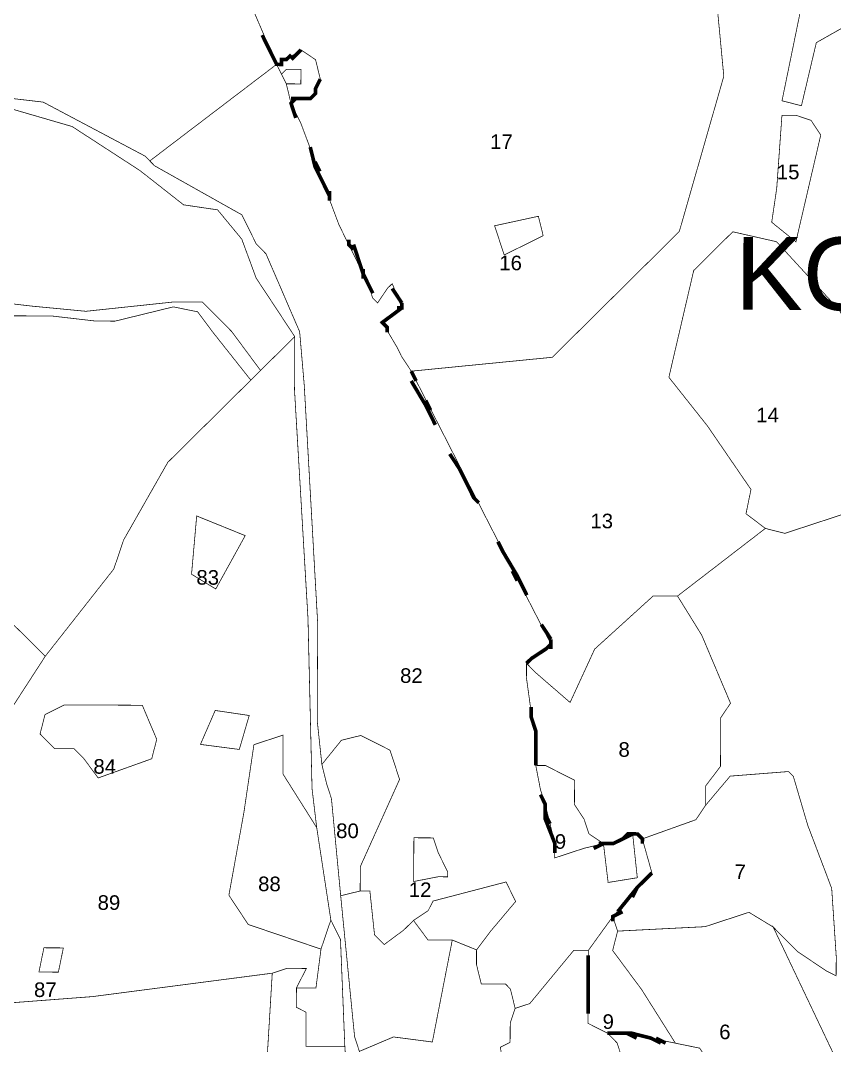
# Model space of a CAD drawing. Header units: metres. Extents: x 318080 to 326887, y 1838772 to 1852662.
# Drawn here: x 322569 to 323244, y 1851085 to 1851936 of the extents above; entities that cross this region are included whole.
import ezdxf

# ---------------------------------------------------------------- set-up
doc = ezdxf.new("R2010")
doc.units = ezdxf.units.M
doc.header["$MEASUREMENT"] = 0
for name, color, linetype in [('SURVEY NO.', 7, 'Continuous'), ('SURVEY PLOT BOUNDARY', 35, 'Continuous'), ('VILLAGE BOUNDARY', 212, 'Continuous'), ('VILLAGE NAME', 3, 'Continuous')]:
    doc.layers.add(name, color=color, linetype=linetype)
doc.styles.add('PDF Arial', font='arial.ttf')
doc.styles.get("Standard").update_dxf_attribs({"font": 'arial.ttf'})

# ---------------------------------------------------------------- blocks, each defined once
blk = doc.blocks.new('22')
at = {"layer": 'SURVEY PLOT BOUNDARY', "lineweight": 18, "const_width": 0.605}
for points in [[(322472.06, 1852219.37), (322661.55, 1852198.29), (322677.66, 1852194.18), (322697.15, 1852052.88), (322701.15, 1852044.79), (322705.14, 1852036.7), (322717.17, 1852020.51), (322721.18, 1852016.45), (322741.19, 1851984.08), (322749.18, 1851967.9), (322753.2, 1851963.85), (322781.12, 1851899.17), (322675.86, 1851818.98), (322671.84, 1851823.04), (322587.35, 1851867.82), (322514.78, 1851876.24)], [(323257.28, 1851933.18), (323228.96, 1851917.18), (323216.61, 1851864.79), (323200.49, 1851868.91), (323221.15, 1851969.67), (323160.74, 1851990.13), (323189.31, 1852058.58), (323226.09, 1852159.26), (323463.58, 1852053.22)], [(322837.71, 1851083.93), (322834.1, 1851172.71), (322826.11, 1851188.88), (322814.38, 1851265.6), (322810.5, 1851297.89), (322807.14, 1851439.11), (322795.96, 1851628.79), (322796.17, 1851673.16), (322764.13, 1851721.73), (322752.19, 1851754.06), (322732.14, 1851778.37), (322703.92, 1851782.54), (322667.75, 1851810.95), (322611.45, 1851847.53), (322526.86, 1851872.15)], [(322514.78, 1851876.24), (322587.35, 1851867.82), (322671.84, 1851823.04), (322675.86, 1851818.98), (322679.87, 1851814.93), (322752.28, 1851774.24), (322764.27, 1851749.97), (322772.3, 1851741.86), (322800.22, 1851677.18), (322804.04, 1851632.78), (322815.19, 1851435.04), (322814.8, 1851354.35), (322818.66, 1851318.02), (322822.62, 1851301.87), (322826.59, 1851289.74), (322834.27, 1851209.02), (322845.81, 1851091.96), (322849.79, 1851079.84)], [(323144.51, 1851970.04), (323152.19, 1851889.31), (323115.26, 1851760.39), (323009.88, 1851656), (322892.84, 1851644.46), (322884.83, 1851656.6), (322880.84, 1851664.69), (322868.84, 1851684.92), (322885.03, 1851696.94), (322877.06, 1851717.15), (322873, 1851713.14), (322864.88, 1851701.07), (322860.86, 1851705.13), (322856.89, 1851717.25), (322840.91, 1851749.6), (322832.92, 1851765.78), (322801.06, 1851850.66), (322793.07, 1851866.83), (322797.12, 1851870.85), (322809.22, 1851870.79), (322813.28, 1851874.8), (322817.37, 1851886.89), (322813.41, 1851903.04), (322801.35, 1851911.17), (322789.21, 1851903.16), (322785.18, 1851903.18), (322785.16, 1851899.15), (322781.12, 1851899.17), (322753.2, 1851963.85)], [(322526.86, 1851872.15), (322611.45, 1851847.53), (322667.75, 1851810.95), (322703.92, 1851782.54), (322732.14, 1851778.37), (322752.19, 1851754.06), (322764.13, 1851721.73), (322796.17, 1851673.16), (322767.8, 1851645.06), (322743.75, 1851677.45), (322719.67, 1851701.77), (322695.46, 1851701.89), (322622.82, 1851694.17), (322578.47, 1851698.42), (322542.18, 1851702.63)], [(323248.06, 1851695.19), (323195.9, 1851751.93), (323159.63, 1851760.17), (323127.21, 1851728.05), (323106.61, 1851639.39), (323138.69, 1851598.89), (323174.74, 1851546.27), (323170.61, 1851526.12), (323186.68, 1851513.94), (323150.24, 1851485.87), (323113.8, 1851457.81), (323093.64, 1851457.91), (323045.02, 1851413.76), (323024.64, 1851369.48), (322996.52, 1851393.82), (322988.49, 1851401.93), (323004.68, 1851413.95), (323008.73, 1851417.97), (322956.78, 1851519.08), (322892.84, 1851644.46), (323009.88, 1851656), (323115.26, 1851760.39), (323152.19, 1851889.31), (323144.51, 1851970.04)], [(323221.15, 1851969.67), (323200.49, 1851868.91), (323216.61, 1851864.79), (323228.96, 1851917.18), (323257.28, 1851933.18)], [(322542.18, 1851702.63), (322578.47, 1851698.42), (322622.82, 1851694.17), (322695.46, 1851701.89), (322719.67, 1851701.77), (322743.75, 1851677.45), (322767.8, 1851645.06), (322759.69, 1851637.03), (322727.62, 1851677.53), (322715.59, 1851693.72), (322695.44, 1851697.85), (322646.98, 1851685.98), (322630.85, 1851686.06), (322594.56, 1851690.27), (322558.26, 1851690.45)], [(322558.26, 1851690.45), (322594.56, 1851690.27), (322630.85, 1851686.06), (322646.98, 1851685.98), (322695.44, 1851697.85), (322715.59, 1851693.72), (322727.62, 1851677.53), (322759.69, 1851637.03), (322690.79, 1851568.77), (322654.17, 1851504.4), (322645.99, 1851480.23), (322589.17, 1851407.89), (322396.46, 1851598.43)], [(322487.57, 1851251.03), (322589.17, 1851407.89), (322645.99, 1851480.23), (322654.17, 1851504.4), (322690.79, 1851568.77), (322759.69, 1851637.03), (322767.8, 1851645.06), (322796.17, 1851673.16), (322795.96, 1851628.79), (322807.14, 1851439.11), (322810.5, 1851297.89), (322814.38, 1851265.6), (322786.35, 1851310.11), (322786.51, 1851342.38), (322762.27, 1851334.43), (322753.93, 1851277.99), (322741.5, 1851209.46), (322757.52, 1851185.18), (322817.93, 1851164.72), (322813.74, 1851132.46), (322797.6, 1851132.54), (322805.75, 1851148.64), (322789.61, 1851148.72), (322777.49, 1851144.74), (322628.15, 1851125.29), (322478.84, 1851113.9)], [(323281.05, 1851005.14), (323240.77, 1851017.44), (323224.65, 1851021.55), (323245.07, 1851073.9), (323193.16, 1851183.08), (323213.23, 1851162.81), (323237.35, 1851146.56), (323245.4, 1851142.49)], [(323245.48, 1851158.62), (323241.72, 1851215.13), (323221.8, 1851267.67), (323209.9, 1851308.07), (323205.88, 1851312.12), (323157.46, 1851308.32), (323137.17, 1851284.21), (323137.25, 1851300.35), (323149.43, 1851316.43), (323149.62, 1851356.77), (323157.75, 1851368.84), (323133.82, 1851425.44), (323113.8, 1851457.81), (323150.24, 1851485.87), (323186.68, 1851513.94), (323202.8, 1851509.83), (323263.4, 1851529.71)], [(322474.32, 1851013.06), (322478.84, 1851113.9), (322628.15, 1851125.29), (322777.49, 1851144.74), (322773.11, 1851072.14)], [(323071.56, 1851062.64), (323063.61, 1851086.88), (323055.58, 1851094.99), (323067.69, 1851094.93), (323091.87, 1851090.78), (323112.02, 1851086.65), (323132.17, 1851082.52)]]:
    blk.add_lwpolyline(points, dxfattribs=at)
for points in [[(322793.07, 1851866.83), (322789.11, 1851882.99), (322801.21, 1851882.93), (322801.25, 1851891), (322801.27, 1851895.03), (322789.17, 1851895.09), (322785.12, 1851891.08), (322781.12, 1851899.17), (322785.16, 1851899.15), (322785.18, 1851903.18), (322789.21, 1851903.16), (322801.35, 1851911.17), (322813.41, 1851903.04), (322817.37, 1851886.89), (322813.28, 1851874.8), (322809.22, 1851870.79), (322797.12, 1851870.85)], [(322860.86, 1851705.13), (322864.88, 1851701.07), (322873, 1851713.14), (322877.06, 1851717.15), (322885.03, 1851696.94), (322868.84, 1851684.92), (322880.84, 1851664.69), (322884.83, 1851656.6), (322892.84, 1851644.46), (322956.78, 1851519.08), (323008.73, 1851417.97), (323004.68, 1851413.95), (322988.49, 1851401.93), (322988.43, 1851389.83), (322992.33, 1851361.57), (322992.31, 1851357.53), (322996.28, 1851345.41), (322996.15, 1851317.17), (323000.08, 1851296.98), (323004.06, 1851284.86), (323011.97, 1851252.54), (323011.95, 1851248.51), (323011.91, 1851240.44), (323036.15, 1851248.39), (323052.31, 1851252.35), (323056.19, 1851220.05), (323080.41, 1851223.97), (323076.55, 1851260.3), (323080.58, 1851260.28), (323084.6, 1851256.23), (323092.53, 1851227.95), (323060.08, 1851191.79), (323039.78, 1851163.65), (323027.68, 1851163.71), (322991.16, 1851119.5), (322979.04, 1851115.53), (322975.08, 1851131.69), (322971.07, 1851135.74), (322950.9, 1851135.84), (322946.95, 1851151.99), (322947, 1851164.1), (322959.18, 1851180.18), (322979.47, 1851204.28), (322971.48, 1851220.46), (322910.89, 1851204.61), (322906.82, 1851196.57), (322894.68, 1851188.55), (322886.58, 1851180.52), (322870.38, 1851168.5), (322862.35, 1851176.61), (322858.5, 1851212.94), (322850.43, 1851212.97), (322850.53, 1851233.15), (322883.14, 1851305.61), (322875.19, 1851329.85), (322851.05, 1851342.07), (322834.9, 1851338.12), (322818.66, 1851318.02), (322814.8, 1851354.35), (322815.19, 1851435.04), (322804.04, 1851632.78), (322800.22, 1851677.18), (322772.3, 1851741.86), (322764.27, 1851749.97), (322752.28, 1851774.24), (322679.87, 1851814.93), (322675.86, 1851818.98), (322781.12, 1851899.17), (322785.12, 1851891.08), (322789.11, 1851882.99), (322793.07, 1851866.83), (322801.06, 1851850.66), (322832.92, 1851765.78), (322840.91, 1851749.6), (322856.89, 1851717.25)], [(322789.11, 1851882.99), (322785.12, 1851891.08), (322789.17, 1851895.09), (322801.27, 1851895.03), (322801.25, 1851891), (322801.21, 1851882.93)], [(323191.94, 1851768.09), (323212.03, 1851751.85), (323232.63, 1851840.51), (323224.62, 1851852.65), (323212.54, 1851856.74), (323200.44, 1851856.8), (323196.11, 1851796.31)], [(323212.54, 1851856.74), (323224.62, 1851852.65), (323232.63, 1851840.51), (323212.03, 1851751.85), (323191.94, 1851768.09), (323196.11, 1851796.31), (323200.44, 1851856.8)], [(322962, 1851765.16), (322969.95, 1851740.91), (323002.3, 1851756.89), (322998.34, 1851773.05)], [(322969.95, 1851740.91), (322962, 1851765.16), (322998.34, 1851773.05), (323002.3, 1851756.89)], [(323271.57, 1851549.84), (323267.49, 1851541.79), (323259.43, 1851541.83), (323263.4, 1851529.71), (323202.8, 1851509.83), (323186.68, 1851513.94), (323170.61, 1851526.12), (323174.74, 1851546.27), (323138.69, 1851598.89), (323106.61, 1851639.39), (323127.21, 1851728.05), (323159.63, 1851760.17), (323195.9, 1851751.93), (323248.06, 1851695.19), (323268.06, 1851658.79), (323263.56, 1851561.98)], [(322589.17, 1851407.89), (322487.57, 1851251.03), (322403.02, 1851283.71), (322326.55, 1851320.39), (322185.64, 1851377.55), (322097.07, 1851414.29), (322121.35, 1851430.31), (322129.52, 1851450.44), (322133.53, 1851446.39), (322186.22, 1851498.58), (322214.63, 1851534.76), (322226.72, 1851530.66), (322242.79, 1851518.48), (322263.1, 1851546.63), (322251.05, 1851558.79), (322251.13, 1851574.93), (322259.2, 1851574.89), (322316.16, 1851675.47), (322396.46, 1851598.43)], [(322714.78, 1851524.28), (322755.04, 1851507.95), (322730.62, 1851463.69), (322710.51, 1851475.89)], [(322714.78, 1851524.28), (322710.51, 1851475.89), (322730.62, 1851463.69), (322755.04, 1851507.95)], [(323157.75, 1851368.84), (323149.62, 1851356.77), (323149.43, 1851316.43), (323137.25, 1851300.35), (323137.17, 1851284.21), (323129.05, 1851272.15), (323084.6, 1851256.23), (323080.58, 1851260.28), (323076.55, 1851260.3), (323068.46, 1851256.3), (323060.38, 1851252.31), (323052.31, 1851252.35), (323040.25, 1851260.47), (323036.27, 1851272.6), (323028.26, 1851284.74), (323028.36, 1851304.91), (323004.21, 1851317.13), (322996.15, 1851317.17), (322996.28, 1851345.41), (322992.31, 1851357.53), (322992.33, 1851361.57), (322988.43, 1851389.83), (322988.49, 1851401.93), (322996.52, 1851393.82), (323024.64, 1851369.48), (323045.02, 1851413.76), (323093.64, 1851457.91), (323113.8, 1851457.81), (323133.82, 1851425.44)], [(322633.05, 1851306.81), (322621.03, 1851323.01), (322613, 1851331.12), (322596.87, 1851331.19), (322584.82, 1851343.36), (322588.94, 1851359.47), (322605.11, 1851367.46), (322669.65, 1851367.15), (322681.61, 1851338.86), (322677.5, 1851322.74)], [(322633.05, 1851306.81), (322677.5, 1851322.74), (322681.61, 1851338.86), (322669.65, 1851367.15), (322605.11, 1851367.46), (322588.94, 1851359.47), (322584.82, 1851343.36), (322596.87, 1851331.19), (322613, 1851331.12), (322621.03, 1851323.01)], [(322730.13, 1851362.83), (322758.35, 1851358.66), (322750.15, 1851330.46), (322717.9, 1851334.65)], [(322730.13, 1851362.83), (322717.9, 1851334.65), (322750.15, 1851330.46), (322758.35, 1851358.66)], [(322814.38, 1851265.6), (322826.11, 1851188.88), (322817.93, 1851164.72), (322757.52, 1851185.18), (322741.5, 1851209.46), (322753.93, 1851277.99), (322762.27, 1851334.43), (322786.51, 1851342.38), (322786.35, 1851310.11)], [(322850.43, 1851212.97), (322834.27, 1851209.02), (322826.59, 1851289.74), (322822.62, 1851301.87), (322818.66, 1851318.02), (322834.9, 1851338.12), (322851.05, 1851342.07), (322875.19, 1851329.85), (322883.14, 1851305.61), (322850.53, 1851233.15)], [(323036.15, 1851248.39), (323011.91, 1851240.44), (323011.95, 1851248.51), (323011.97, 1851252.54), (323004.06, 1851284.86), (323000.08, 1851296.98), (322996.15, 1851317.17), (323004.21, 1851317.13), (323028.36, 1851304.91), (323028.26, 1851284.74), (323036.27, 1851272.6), (323040.25, 1851260.47), (323052.31, 1851252.35)], [(323241.72, 1851215.13), (323245.48, 1851158.62), (323245.4, 1851142.49), (323237.35, 1851146.56), (323213.23, 1851162.81), (323193.16, 1851183.08), (323173.05, 1851195.28), (323136.69, 1851183.36), (323064.06, 1851179.67), (323060.08, 1851191.79), (323092.53, 1851227.95), (323084.6, 1851256.23), (323129.05, 1851272.15), (323137.17, 1851284.21), (323157.46, 1851308.32), (323205.88, 1851312.12), (323209.9, 1851308.07), (323221.8, 1851267.67)], [(322894.92, 1851236.97), (322894.84, 1851220.83), (322915.03, 1851224.77), (322919.06, 1851224.75), (322923.09, 1851224.73), (322923.11, 1851228.76), (322919.12, 1851236.85), (322915.12, 1851244.94), (322911.15, 1851257.06), (322907.11, 1851257.08), (322903.08, 1851257.1), (322895.01, 1851257.14), (322894.99, 1851253.1), (322894.93, 1851241)], [(322915.12, 1851244.94), (322919.12, 1851236.85), (322923.11, 1851228.76), (322923.09, 1851224.73), (322919.06, 1851224.75), (322915.03, 1851224.77), (322894.84, 1851220.83), (322894.92, 1851236.97), (322894.93, 1851241), (322894.99, 1851253.1), (322895.01, 1851257.14), (322903.08, 1851257.1), (322907.11, 1851257.08), (322911.15, 1851257.06)], [(323080.41, 1851223.97), (323056.19, 1851220.05), (323052.31, 1851252.35), (323060.38, 1851252.31), (323068.46, 1851256.3), (323076.55, 1851260.3)], [(322947, 1851164.1), (322926.87, 1851172.26), (322906.71, 1851172.36), (322894.68, 1851188.55), (322906.82, 1851196.57), (322910.89, 1851204.61), (322971.48, 1851220.46), (322979.47, 1851204.28), (322959.18, 1851180.18)], [(322894.68, 1851188.55), (322906.71, 1851172.36), (322926.87, 1851172.26), (322910.33, 1851087.62), (322878.08, 1851091.81), (322849.79, 1851079.84), (322845.81, 1851091.96), (322834.27, 1851209.02), (322850.43, 1851212.97), (322858.5, 1851212.94), (322862.35, 1851176.61), (322870.38, 1851168.5), (322886.58, 1851180.52)], [(322837.71, 1851083.93), (322805.44, 1851084.09), (322805.57, 1851112.33), (322797.52, 1851116.4), (322797.6, 1851132.54), (322813.74, 1851132.46), (322817.93, 1851164.72), (322826.11, 1851188.88), (322834.1, 1851172.71)], [(323039.49, 1851103.13), (323039.74, 1851155.58), (323039.78, 1851163.65), (323060.08, 1851191.79), (323064.06, 1851179.67), (323059.95, 1851163.55), (323084, 1851131.16), (323112.02, 1851086.65), (323091.87, 1851090.78), (323067.69, 1851094.93), (323055.58, 1851094.99)], [(323245.07, 1851073.9), (323224.65, 1851021.55), (323176.3, 1851033.89), (323140.18, 1851070.37), (323132.17, 1851082.52), (323112.02, 1851086.65), (323084, 1851131.16), (323059.95, 1851163.55), (323064.06, 1851179.67), (323136.69, 1851183.36), (323173.05, 1851195.28), (323193.16, 1851183.08)], [(322947, 1851164.1), (322946.95, 1851151.99), (322950.9, 1851135.84), (322971.07, 1851135.74), (322975.08, 1851131.69), (322979.04, 1851115.53), (322974.95, 1851103.44), (322974.87, 1851087.31), (322966.78, 1851083.31), (322970.7, 1851059.09), (322914.27, 1851067.43), (322902.13, 1851059.42), (322849.71, 1851063.7), (322849.79, 1851079.84), (322878.08, 1851091.81), (322910.33, 1851087.62), (322926.87, 1851172.26)], [(322588, 1851165.82), (322604.14, 1851165.75), (322600.01, 1851145.59), (322583.87, 1851145.67)], [(322588, 1851165.82), (322583.87, 1851145.67), (322600.01, 1851145.59), (322604.14, 1851165.75)], [(323039.78, 1851163.65), (323039.74, 1851155.58), (323039.49, 1851103.13), (323055.58, 1851094.99), (323063.61, 1851086.88), (323071.56, 1851062.64), (323063.42, 1851046.54), (323018.93, 1851022.54), (323002.82, 1851026.66), (322978.71, 1851046.94), (322970.7, 1851059.09), (322966.78, 1851083.31), (322974.87, 1851087.31), (322974.95, 1851103.44), (322979.04, 1851115.53), (322991.16, 1851119.5), (323027.68, 1851163.71)], [(322797.6, 1851132.54), (322797.52, 1851116.4), (322805.57, 1851112.33), (322805.44, 1851084.09), (322837.71, 1851083.93), (322841.49, 1851031.47), (322845.31, 1850987.07), (322825.18, 1850995.24), (322801.05, 1851011.49), (322789.05, 1851031.72), (322773.11, 1851072.14), (322777.49, 1851144.74), (322789.61, 1851148.72), (322805.75, 1851148.64)]]:
    blk.add_lwpolyline(points, close=True, dxfattribs=at)
at = {"layer": 'VILLAGE BOUNDARY', "lineweight": 50, "const_width": 3.03}
for points in [[(322781.12, 1851899.17), (322777.13, 1851907.25), (322769.14, 1851923.43)], [(322801.35, 1851911.17), (322793.24, 1851903.14)], [(322777.13, 1851907.25), (322781.12, 1851899.17), (322785.16, 1851899.15), (322785.18, 1851903.18), (322789.21, 1851903.16), (322793.26, 1851907.18)], [(322797.04, 1851854.71), (322793.07, 1851866.83), (322797.12, 1851870.85), (322809.22, 1851870.79), (322813.28, 1851874.8), (322813.3, 1851878.84), (322817.37, 1851886.89)], [(322801.16, 1851870.83), (322797.12, 1851870.85), (322793.09, 1851870.87)], [(322809.03, 1851830.45), (322812.98, 1851814.29), (322824.97, 1851790.02)], [(322817, 1851810.23), (322813, 1851818.32)], [(322824.95, 1851785.99), (322824.99, 1851794.06)], [(322840.93, 1851753.64), (322840.91, 1851749.6), (322844.92, 1851745.55)], [(322860.88, 1851709.16), (322856.89, 1851717.25), (322852.89, 1851725.34), (322844.94, 1851749.58)], [(322852.91, 1851729.37), (322852.88, 1851721.3)], [(322877.04, 1851713.12), (322885.05, 1851700.98)], [(322872.83, 1851676.83), (322872.85, 1851680.86), (322868.84, 1851684.92), (322885.03, 1851696.94), (322885.05, 1851700.98), (322885.03, 1851696.94), (322880.99, 1851696.96)], [(322892.84, 1851644.46), (322896.84, 1851636.37)], [(322912.8, 1851599.98), (322904.81, 1851616.16), (322892.8, 1851636.39)], [(322904.83, 1851620.19), (322908.82, 1851612.1)], [(322924.78, 1851575.72), (322932.79, 1851563.58)], [(322948.79, 1851535.26), (322944.78, 1851539.31), (322932.79, 1851563.58), (322936.79, 1851555.49)], [(322988.76, 1851458.41), (322980.77, 1851474.59), (322968.77, 1851494.82), (322964.77, 1851502.9)], [(322976.76, 1851478.64), (322980.75, 1851470.55)], [(323000.74, 1851434.15), (323008.75, 1851422)], [(322988.49, 1851401.93), (322992.54, 1851405.94), (323004.68, 1851413.95), (323008.73, 1851417.97), (323008.75, 1851422), (323008.73, 1851417.97), (323008.71, 1851413.94)], [(322992.35, 1851365.6), (322992.33, 1851361.57), (322992.31, 1851357.53)], [(322996.15, 1851317.17), (322996.22, 1851333.31), (322996.28, 1851345.41), (322992.31, 1851357.53), (322992.33, 1851361.57)], [(322996.26, 1851341.37), (322996.22, 1851333.31)], [(323000.06, 1851292.94), (323004.06, 1851284.86), (323004, 1851272.75), (323011.97, 1851252.54), (323011.95, 1851248.51)], [(323008.01, 1851268.7), (323004.02, 1851276.79)], [(323084.58, 1851252.19), (323084.6, 1851256.23), (323080.58, 1851260.28), (323076.55, 1851260.3), (323072.52, 1851260.32), (323068.46, 1851256.3), (323060.38, 1851252.31), (323052.31, 1851252.35), (323048.27, 1851252.37)], [(323068.46, 1851256.3), (323076.55, 1851260.3)], [(323011.93, 1851244.47), (323011.95, 1851248.51), (323011.97, 1851252.54)], [(323044.22, 1851248.35), (323052.31, 1851252.35)], [(323076.3, 1851207.85), (323080.37, 1851215.9), (323092.53, 1851227.95)], [(323080.37, 1851215.9), (323064.14, 1851195.81)], [(323060.06, 1851187.76), (323060.08, 1851191.79), (323068.17, 1851195.79)], [(323039.53, 1851111.2), (323039.6, 1851127.34), (323039.74, 1851155.58)], [(323039.76, 1851159.62), (323039.74, 1851155.58), (323039.72, 1851151.55)], [(323039.64, 1851135.41), (323039.6, 1851127.34)], [(323055.58, 1851094.99), (323067.69, 1851094.93), (323075.75, 1851094.89), (323091.87, 1851090.78), (323099.92, 1851086.71)], [(323079.77, 1851090.84), (323071.72, 1851094.91)], [(323103.95, 1851086.69), (323095.9, 1851090.76)]]:
    blk.add_lwpolyline(points, dxfattribs=at)
at = {"layer": 'SURVEY NO.', "attachment_point": 7, "rotation": 359.72418, "style": 'PDF Arial'}
for s, insert, char_height in [('17', (322958.27, 1851829.03), 12.102), ('15', (323196.15, 1851803.68), 12.102), ('16', (322965.85, 1851728.14), 12.102), ('14', (323179.04, 1851602.04), 12.102), ('13', (323041.47, 1851513.95), 12.102), ('83', (322714.5, 1851467.11), 12.102), ('82', (322883.53, 1851385.6), 12.102), ('8', (323064.76, 1851324.22), 12.1), ('84', (322629.04, 1851310.17), 12.102), ('80', (322830.47, 1851256.76), 12.102), ('9', (323011.95, 1851247.81), 12.1), ('7', (323161.08, 1851222.89), 12.1), ('88', (322765.72, 1851212.69), 12.102), ('12', (322890.74, 1851208.05), 12.102), ('89', (322632.53, 1851197.19), 12.102), ('87', (322579.74, 1851124.83), 12.102), ('9', (323051.57, 1851098.35), 12.1), ('6', (323148.34, 1851089.81), 12.1)]:
    blk.add_mtext(s, dxfattribs=dict(at, insert=insert, char_height=char_height))
at = {"layer": 'VILLAGE NAME', "insert": (323161.33, 1851694.61), "char_height": 60.511, "attachment_point": 7, "rotation": 359.72418}
blk.add_mtext('KONDSAR BK', dxfattribs=at)

msp = doc.modelspace()

# ---------------------------------------------------------------- block references
msp.add_blockref('22', (0, 0))

doc.saveas('drawing.dxf')
